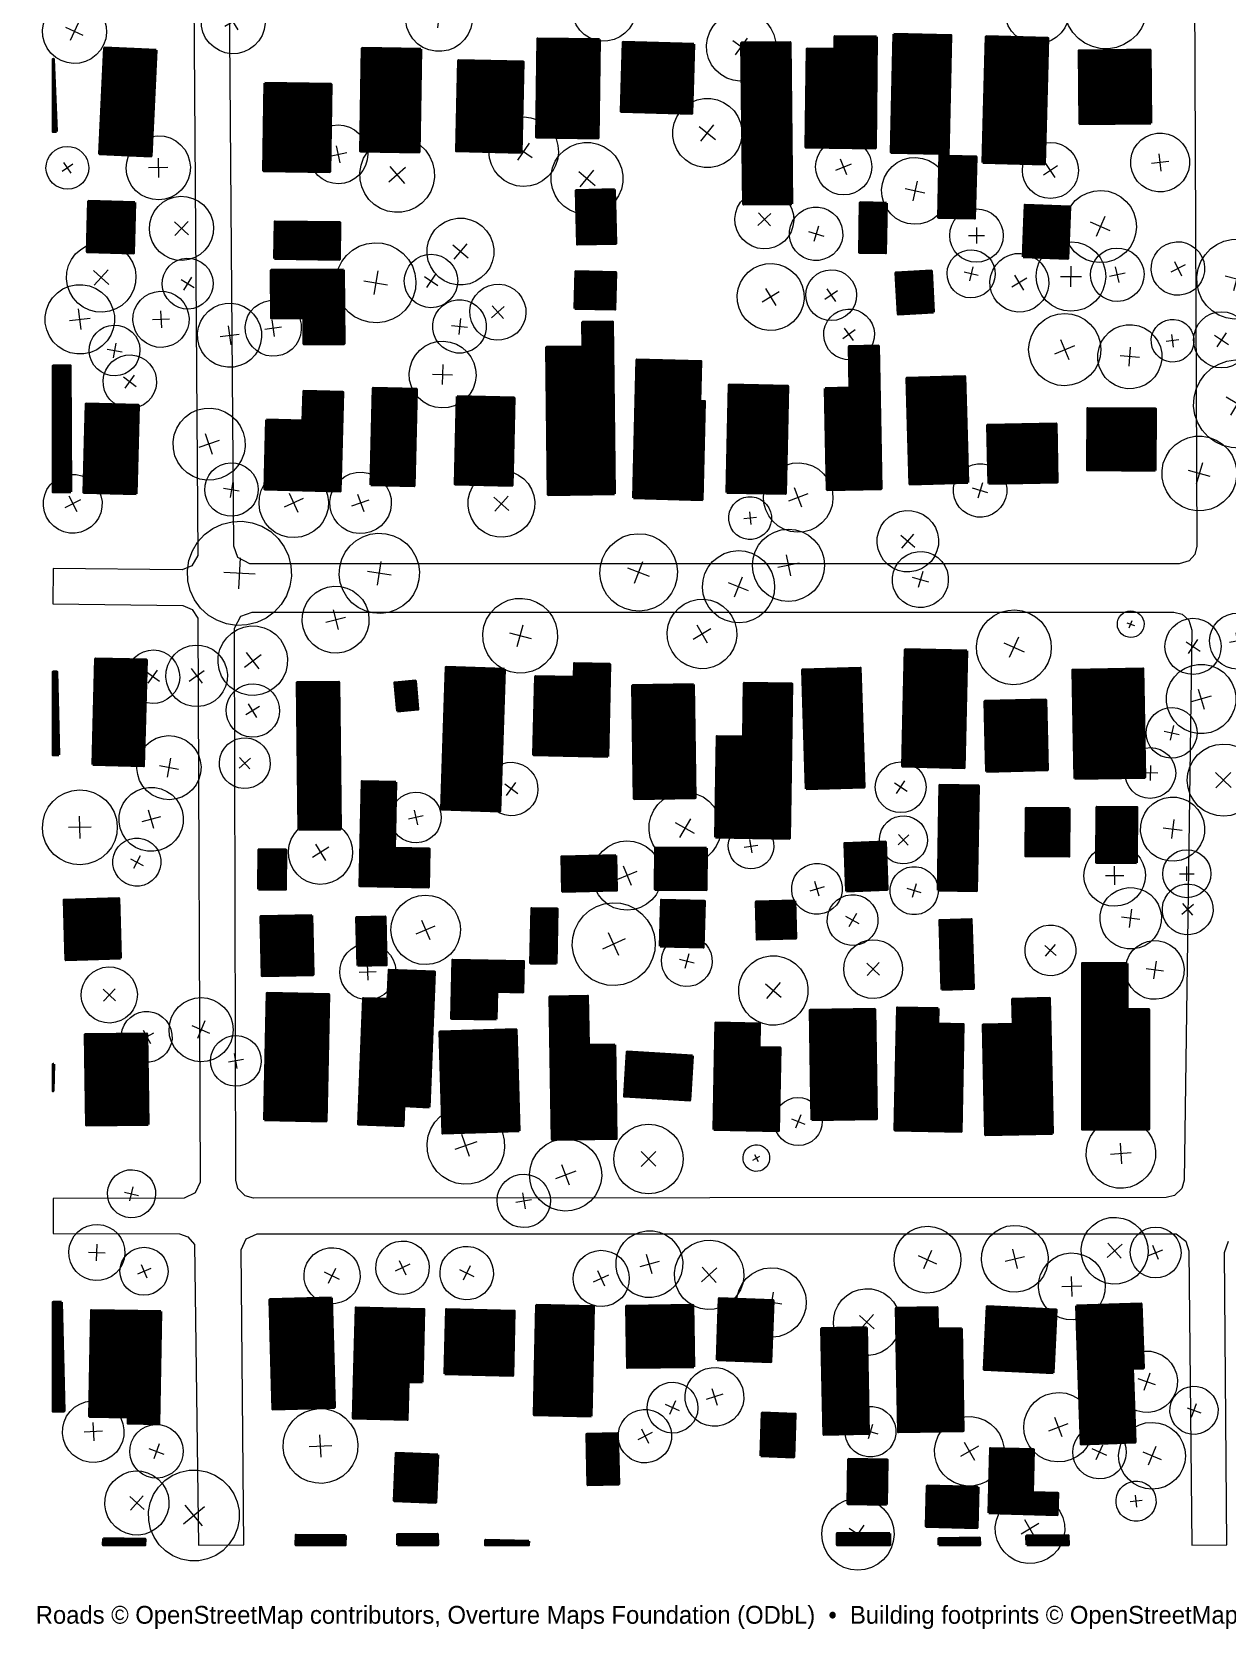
# Model space of a CAD drawing. Header units: metres. Extents: x -391 to 391, y -347 to 344.
# Drawn here: x -391.2 to -189.7, y -347.1 to -77.9 of the extents above; entities that cross this region are included whole.
import ezdxf
from ezdxf.enums import TextEntityAlignment as Align

# ---------------------------------------------------------------- set-up
doc = ezdxf.new("R2010")
doc.units = ezdxf.units.M
for name, color, linetype, lineweight, true_color in [('NOTES', 251, 'Continuous', 5, 0x999999), ('ROADS', 251, 'Continuous', 18, 0x333333), ('ROOFS', 251, 'Continuous', 40, 0x000000), ('ROOFS_FILL', 255, 'Continuous', 0, 0xffffff), ('TREES', 251, 'Continuous', 9, 0x555555)]:
    doc.layers.add(name, color=color, linetype=linetype, lineweight=lineweight, true_color=true_color)

# ---------------------------------------------------------------- blocks, each defined once
blk = doc.blocks.new('TREE_0_52BACD')
at = {"layer": 'TREES'}
for points in [[(6.01, 0), (5.89, -1.17), (5.55, -2.3), (5, -3.34), (4.25, -4.25), (3.34, -5), (2.3, -5.55), (1.17, -5.89), (0, -6.01), (-1.17, -5.89), (-2.3, -5.55), (-3.34, -5), (-4.25, -4.25), (-5, -3.34), (-5.55, -2.3), (-5.89, -1.17), (-6.01, 0), (-5.89, 1.17), (-5.55, 2.3), (-5, 3.34), (-4.25, 4.25), (-3.34, 5), (-2.3, 5.55), (-1.17, 5.89), (0, 6.01), (1.17, 5.89), (2.3, 5.55), (3.34, 5), (4.25, 4.25), (5, 3.34), (5.55, 2.3), (5.89, 1.17), (6.01, 0)], [(-1.8, 0), (1.8, 0)], [(0, 1.8), (0, -1.8)]]:
    blk.add_lwpolyline(points, dxfattribs=at)

msp = doc.modelspace()

# ---------------------------------------------------------------- hatches: boundary and pattern name
at = {"layer": 'ROOFS_FILL'}
h = msp.add_hatch(dxfattribs=at)
h.set_pattern_fill('SOLID')
h.paths.add_polyline_path([(-370.3, -81.01), (-378.97, -80.61), (-379.8, -98.45), (-371.12, -98.85), (-370.3, -81.01)])
h = msp.add_hatch(dxfattribs=at)
h.set_pattern_fill('SOLID')
h.paths.add_polyline_path([(-325.65, -80.83), (-335.53, -80.66), (-335.84, -98.01), (-325.96, -98.17), (-325.65, -80.83)])
h = msp.add_hatch(dxfattribs=at)
h.set_pattern_fill('SOLID')
h.paths.add_polyline_path([(-295.54, -79.22), (-305.94, -79.07), (-306.18, -95.64), (-295.78, -95.8), (-295.54, -79.22)])
h = msp.add_hatch(dxfattribs=at)
h.set_pattern_fill('SOLID')
h.paths.add_polyline_path([(-279.62, -80.01), (-291.57, -79.66), (-291.91, -91.31), (-279.96, -91.66), (-279.62, -80.01)])
h = msp.add_hatch(dxfattribs=at)
h.set_pattern_fill('SOLID')
h.paths.add_polyline_path([(-263.09, -106.87), (-263.42, -79.68), (-271.6, -79.78), (-271.26, -106.97), (-263.09, -106.87)])
h = msp.add_hatch(dxfattribs=at)
h.set_pattern_fill('SOLID')
h.paths.add_polyline_path([(-248.82, -78.76), (-255.84, -78.67), (-255.86, -80.84), (-260.54, -80.79), (-260.73, -97.36), (-249.03, -97.5), (-248.82, -78.76)])
h = msp.add_hatch(dxfattribs=at)
h.set_pattern_fill('SOLID')
h.paths.add_polyline_path([(-245.9, -78.3), (-246.35, -98.24), (-238.18, -98.42), (-238.42, -109.2), (-232.31, -109.33), (-232.07, -98.97), (-236.74, -98.87), (-236.29, -78.51), (-245.9, -78.3)])
h = msp.add_hatch(dxfattribs=at)
h.set_pattern_fill('SOLID')
h.paths.add_polyline_path([(-230.92, -99.92), (-220.53, -100.21), (-219.95, -78.99), (-230.34, -78.7), (-230.92, -99.92)])
h = msp.add_hatch(dxfattribs=at)
h.set_pattern_fill('SOLID')
h.paths.add_polyline_path([(-387.07, -94.69), (-387.56, -82.53), (-387.64, -82.53), (-387.64, -94.71), (-387.07, -94.69)])
h = msp.add_hatch(dxfattribs=at)
h.set_pattern_fill('SOLID')
h.paths.add_polyline_path([(-308.74, -98.24), (-308.38, -82.97), (-319.29, -82.71), (-319.65, -97.98), (-308.74, -98.24)])
h = msp.add_hatch(dxfattribs=at)
h.set_pattern_fill('SOLID')
h.paths.add_polyline_path([(-202.6, -93.29), (-202.73, -80.96), (-214.68, -81.08), (-214.55, -93.41), (-202.6, -93.29)])
h = msp.add_hatch(dxfattribs=at)
h.set_pattern_fill('SOLID')
h.paths.add_polyline_path([(-351.96, -86.57), (-352.18, -101.33), (-341, -101.49), (-340.79, -86.73), (-351.96, -86.57)])
h = msp.add_hatch(dxfattribs=at)
h.set_pattern_fill('SOLID')
h.paths.add_polyline_path([(-292.99, -104.5), (-299.48, -104.65), (-299.27, -113.71), (-292.78, -113.56), (-292.99, -104.5)])
h = msp.add_hatch(dxfattribs=at)
h.set_pattern_fill('SOLID')
h.paths.add_polyline_path([(-373.88, -106.65), (-381.68, -106.47), (-381.89, -115.01), (-374.09, -115.19), (-373.88, -106.65)])
h = msp.add_hatch(dxfattribs=at)
h.set_pattern_fill('SOLID')
h.paths.add_polyline_path([(-247.16, -106.77), (-251.58, -106.7), (-251.72, -115.08), (-247.3, -115.16), (-247.16, -106.77)])
h = msp.add_hatch(dxfattribs=at)
h.set_pattern_fill('SOLID')
h.paths.add_polyline_path([(-224.11, -115.82), (-216.58, -116.09), (-216.28, -107.38), (-223.8, -107.12), (-224.11, -115.82)])
h = msp.add_hatch(dxfattribs=at)
h.set_pattern_fill('SOLID')
h.paths.add_polyline_path([(-350.31, -116.12), (-339.39, -116.28), (-339.31, -110.06), (-350.22, -109.91), (-350.31, -116.12)])
h = msp.add_hatch(dxfattribs=at)
h.set_pattern_fill('SOLID')
h.paths.add_polyline_path([(-338.67, -118.04), (-350.88, -118.1), (-350.85, -126.13), (-345.38, -126.09), (-345.36, -130.5), (-338.61, -130.47), (-338.67, -118.04)])
h = msp.add_hatch(dxfattribs=at)
h.set_pattern_fill('SOLID')
h.paths.add_polyline_path([(-299.69, -124.52), (-292.93, -124.67), (-292.79, -118.46), (-299.54, -118.31), (-299.69, -124.52)])
h = msp.add_hatch(dxfattribs=at)
h.set_pattern_fill('SOLID')
h.paths.add_polyline_path([(-239.23, -125.17), (-239.6, -118.2), (-245.56, -118.52), (-245.19, -125.5), (-239.23, -125.17)])
h = msp.add_hatch(dxfattribs=at)
h.set_pattern_fill('SOLID')
h.paths.add_polyline_path([(-292.99, -155.8), (-293.34, -126.79), (-298.4, -126.86), (-298.35, -131), (-304.47, -131.08), (-304.17, -155.94), (-292.99, -155.8)])
h = msp.add_hatch(dxfattribs=at)
h.set_pattern_fill('SOLID')
h.paths.add_polyline_path([(-257.47, -138.01), (-257.16, -155.09), (-248.06, -154.93), (-248.51, -130.84), (-253.44, -130.94), (-253.32, -137.93), (-257.47, -138.01)])
h = msp.add_hatch(dxfattribs=at)
h.set_pattern_fill('SOLID')
h.paths.add_polyline_path([(-384.65, -155.45), (-384.76, -134.2), (-387.64, -134.22), (-387.64, -155.46), (-384.65, -155.45)])
h = msp.add_hatch(dxfattribs=at)
h.set_pattern_fill('SOLID')
h.paths.add_polyline_path([(-289.82, -156.48), (-278.25, -156.78), (-277.83, -140.21), (-278.61, -140.18), (-278.44, -133.46), (-289.22, -133.18), (-289.82, -156.48)])
h = msp.add_hatch(dxfattribs=at)
h.set_pattern_fill('SOLID')
h.paths.add_polyline_path([(-233.47, -153.85), (-233.98, -136), (-243.71, -136.28), (-243.2, -154.13), (-233.47, -153.85)])
h = msp.add_hatch(dxfattribs=at)
h.set_pattern_fill('SOLID')
h.paths.add_polyline_path([(-351.65, -143.33), (-351.97, -154.98), (-339.25, -155.33), (-338.79, -138.66), (-345.4, -138.49), (-345.54, -143.5), (-351.65, -143.33)])
h = msp.add_hatch(dxfattribs=at)
h.set_pattern_fill('SOLID')
h.paths.add_polyline_path([(-334.09, -154.26), (-326.81, -154.44), (-326.4, -138.13), (-333.68, -137.95), (-334.09, -154.26)])
h = msp.add_hatch(dxfattribs=at)
h.set_pattern_fill('SOLID')
h.paths.add_polyline_path([(-319.56, -139.38), (-319.89, -154.15), (-310.28, -154.36), (-309.95, -139.6), (-319.56, -139.38)])
h = msp.add_hatch(dxfattribs=at)
h.set_pattern_fill('SOLID')
h.paths.add_polyline_path([(-274.08, -155.53), (-264.21, -155.74), (-263.81, -137.62), (-273.69, -137.41), (-274.08, -155.53)])
h = msp.add_hatch(dxfattribs=at)
h.set_pattern_fill('SOLID')
h.paths.add_polyline_path([(-373.66, -155.78), (-373.26, -140.86), (-382.09, -140.63), (-382.49, -155.55), (-373.66, -155.78)])
h = msp.add_hatch(dxfattribs=at)
h.set_pattern_fill('SOLID')
h.paths.add_polyline_path([(-201.87, -151.82), (-201.81, -141.46), (-213.24, -141.39), (-213.3, -151.75), (-201.87, -151.82)])
h = msp.add_hatch(dxfattribs=at)
h.set_pattern_fill('SOLID')
h.paths.add_polyline_path([(-229.93, -154.04), (-218.37, -153.81), (-218.57, -143.98), (-230.13, -144.2), (-229.93, -154.04)])
h = msp.add_hatch(dxfattribs=at)
h.set_pattern_fill('SOLID')
h.paths.add_polyline_path([(-233.6, -182.27), (-243.99, -182.04), (-244.45, -201.71), (-234.06, -201.95), (-233.6, -182.27)])
h = msp.add_hatch(dxfattribs=at)
h.set_pattern_fill('SOLID')
h.paths.add_polyline_path([(-380.97, -201.43), (-372.4, -201.65), (-371.93, -183.79), (-380.49, -183.57), (-380.97, -201.43)])
h = msp.add_hatch(dxfattribs=at)
h.set_pattern_fill('SOLID')
h.paths.add_polyline_path([(-311.54, -185.36), (-321.41, -185.02), (-322.2, -208.93), (-312.34, -209.25), (-311.54, -185.36)])
h = msp.add_hatch(dxfattribs=at)
h.set_pattern_fill('SOLID')
h.paths.add_polyline_path([(-294.16, -200.05), (-293.8, -184.52), (-299.77, -184.38), (-299.82, -186.71), (-306.32, -186.56), (-306.64, -199.77), (-294.16, -200.05)])
h = msp.add_hatch(dxfattribs=at)
h.set_pattern_fill('SOLID')
h.paths.add_polyline_path([(-260.69, -205.53), (-250.95, -205.24), (-251.57, -185.14), (-261.3, -185.44), (-260.69, -205.53)])
h = msp.add_hatch(dxfattribs=at)
h.set_pattern_fill('SOLID')
h.paths.add_polyline_path([(-215.42, -203.78), (-203.61, -203.57), (-203.94, -185.28), (-215.75, -185.49), (-215.42, -203.78)])
h = msp.add_hatch(dxfattribs=at)
h.set_pattern_fill('SOLID')
h.paths.add_polyline_path([(-386.67, -199.77), (-387.01, -185.79), (-387.64, -185.8), (-387.64, -199.79), (-386.67, -199.77)])
h = msp.add_hatch(dxfattribs=at)
h.set_pattern_fill('SOLID')
h.paths.add_polyline_path([(-346.23, -212.36), (-339.21, -212.28), (-339.49, -187.52), (-346.51, -187.6), (-346.23, -212.36)])
h = msp.add_hatch(dxfattribs=at)
h.set_pattern_fill('SOLID')
h.paths.add_polyline_path([(-329.61, -192.41), (-326.14, -192.1), (-326.57, -187.32), (-330.05, -187.63), (-329.61, -192.41)])
h = msp.add_hatch(dxfattribs=at)
h.set_pattern_fill('SOLID')
h.paths.add_polyline_path([(-279.68, -187.94), (-289.95, -188.1), (-289.67, -207.17), (-279.4, -207.01), (-279.68, -187.94)])
h = msp.add_hatch(dxfattribs=at)
h.set_pattern_fill('SOLID')
h.paths.add_polyline_path([(-275.99, -213.67), (-263.52, -213.87), (-263.09, -187.81), (-271.15, -187.67), (-271.29, -196.74), (-275.71, -196.67), (-275.99, -213.67)])
h = msp.add_hatch(dxfattribs=at)
h.set_pattern_fill('SOLID')
h.paths.add_polyline_path([(-230.3, -202.56), (-220.03, -202.33), (-220.3, -190.51), (-230.57, -190.75), (-230.3, -202.56)])
h = msp.add_hatch(dxfattribs=at)
h.set_pattern_fill('SOLID')
h.paths.add_polyline_path([(-329.85, -204.37), (-335.56, -204.25), (-335.95, -221.85), (-324.39, -222.11), (-324.25, -215.63), (-330.09, -215.51), (-329.85, -204.37)])
h = msp.add_hatch(dxfattribs=at)
h.set_pattern_fill('SOLID')
h.paths.add_polyline_path([(-238.45, -222.6), (-231.96, -222.7), (-231.67, -205), (-238.17, -204.89), (-238.45, -222.6)])
h = msp.add_hatch(dxfattribs=at)
h.set_pattern_fill('SOLID')
h.paths.add_polyline_path([(-216.35, -208.84), (-223.63, -208.78), (-223.69, -216.82), (-216.41, -216.86), (-216.35, -208.84)])
h = msp.add_hatch(dxfattribs=at)
h.set_pattern_fill('SOLID')
h.paths.add_polyline_path([(-205.02, -217.97), (-204.94, -208.65), (-211.69, -208.59), (-211.78, -217.91), (-205.02, -217.97)])
h = msp.add_hatch(dxfattribs=at)
h.set_pattern_fill('SOLID')
h.paths.add_polyline_path([(-253.92, -222.73), (-247.04, -222.47), (-247.33, -214.45), (-254.21, -214.71), (-253.92, -222.73)])
h = msp.add_hatch(dxfattribs=at)
h.set_pattern_fill('SOLID')
h.paths.add_polyline_path([(-353.02, -222.4), (-348.46, -222.44), (-348.39, -215.81), (-352.94, -215.76), (-353.02, -222.4)])
h = msp.add_hatch(dxfattribs=at)
h.set_pattern_fill('SOLID')
h.paths.add_polyline_path([(-292.8, -216.73), (-301.9, -216.95), (-301.75, -222.81), (-292.66, -222.59), (-292.8, -216.73)])
h = msp.add_hatch(dxfattribs=at)
h.set_pattern_fill('SOLID')
h.paths.add_polyline_path([(-277.51, -215.53), (-286.09, -215.47), (-286.13, -222.47), (-277.55, -222.53), (-277.51, -215.53)])
h = msp.add_hatch(dxfattribs=at)
h.set_pattern_fill('SOLID')
h.paths.add_polyline_path([(-376.28, -234.07), (-376.59, -223.97), (-385.8, -224.26), (-385.49, -234.36), (-376.28, -234.07)])
h = msp.add_hatch(dxfattribs=at)
h.set_pattern_fill('SOLID')
h.paths.add_polyline_path([(-302.86, -234.97), (-302.66, -225.75), (-306.96, -225.66), (-307.15, -234.88), (-302.86, -234.97)])
h = msp.add_hatch(dxfattribs=at)
h.set_pattern_fill('SOLID')
h.paths.add_polyline_path([(-285.31, -232.01), (-278.04, -232.21), (-277.82, -224.45), (-285.09, -224.25), (-285.31, -232.01)])
h = msp.add_hatch(dxfattribs=at)
h.set_pattern_fill('SOLID')
h.paths.add_polyline_path([(-262.63, -224.39), (-269.12, -224.55), (-268.97, -230.86), (-262.47, -230.69), (-262.63, -224.39)])
h = msp.add_hatch(dxfattribs=at)
h.set_pattern_fill('SOLID')
h.paths.add_polyline_path([(-344.04, -226.85), (-352.62, -227.02), (-352.41, -237.02), (-343.83, -236.84), (-344.04, -226.85)])
h = msp.add_hatch(dxfattribs=at)
h.set_pattern_fill('SOLID')
h.paths.add_polyline_path([(-336.3, -235.31), (-331.49, -235.19), (-331.69, -227.07), (-336.5, -227.18), (-336.3, -235.31)])
h = msp.add_hatch(dxfattribs=at)
h.set_pattern_fill('SOLID')
h.paths.add_polyline_path([(-237.82, -239.34), (-232.5, -239.17), (-232.86, -227.53), (-238.19, -227.69), (-237.82, -239.34)])
h = msp.add_hatch(dxfattribs=at)
h.set_pattern_fill('SOLID')
h.paths.add_polyline_path([(-324.25, -259.14), (-323.35, -236.37), (-331.01, -236.07), (-331.2, -240.99), (-335.35, -240.83), (-336.19, -262.03), (-328.66, -262.33), (-328.53, -258.97), (-324.25, -259.14)])
h = msp.add_hatch(dxfattribs=at)
h.set_pattern_fill('SOLID')
h.paths.add_polyline_path([(-312.96, -244.35), (-312.86, -239.69), (-308.44, -239.78), (-308.34, -234.6), (-320.29, -234.37), (-320.49, -244.21), (-312.96, -244.35)])
h = msp.add_hatch(dxfattribs=at)
h.set_pattern_fill('SOLID')
h.paths.add_polyline_path([(-206.6, -234.93), (-214.13, -234.93), (-214.13, -262.9), (-202.95, -262.9), (-202.95, -242.7), (-206.6, -242.7), (-206.6, -234.93)])
h = msp.add_hatch(dxfattribs=at)
h.set_pattern_fill('SOLID')
h.paths.add_polyline_path([(-352.02, -261.29), (-341.62, -261.5), (-341.19, -240.17), (-351.57, -239.96), (-352.02, -261.29)])
h = msp.add_hatch(dxfattribs=at)
h.set_pattern_fill('SOLID')
h.paths.add_polyline_path([(-292.98, -248.65), (-297.4, -248.73), (-297.55, -240.45), (-303.91, -240.56), (-303.5, -264.63), (-292.71, -264.45), (-292.98, -248.65)])
h = msp.add_hatch(dxfattribs=at)
h.set_pattern_fill('SOLID')
h.paths.add_polyline_path([(-219.16, -263.6), (-219.68, -240.81), (-225.91, -240.96), (-225.81, -245.19), (-230.88, -245.3), (-230.45, -263.85), (-219.16, -263.6)])
h = msp.add_hatch(dxfattribs=at)
h.set_pattern_fill('SOLID')
h.paths.add_polyline_path([(-276.27, -262.95), (-265.36, -263.14), (-265.11, -249.15), (-268.62, -249.1), (-268.55, -245.12), (-275.95, -244.98), (-276.27, -262.95)])
h = msp.add_hatch(dxfattribs=at)
h.set_pattern_fill('SOLID')
h.paths.add_polyline_path([(-259.75, -261.3), (-248.84, -261.13), (-249.13, -242.65), (-260.04, -242.82), (-259.75, -261.3)])
h = msp.add_hatch(dxfattribs=at)
h.set_pattern_fill('SOLID')
h.paths.add_polyline_path([(-238.45, -242.54), (-245.33, -242.41), (-245.74, -263.03), (-234.56, -263.25), (-234.21, -245.22), (-238.5, -245.14), (-238.45, -242.54)])
h = msp.add_hatch(dxfattribs=at)
h.set_pattern_fill('SOLID')
h.paths.add_polyline_path([(-371.64, -262.07), (-371.85, -246.79), (-382.25, -246.92), (-382.04, -262.2), (-371.64, -262.07)])
h = msp.add_hatch(dxfattribs=at)
h.set_pattern_fill('SOLID')
h.paths.add_polyline_path([(-309.09, -263.18), (-309.6, -246.09), (-322.45, -246.48), (-321.95, -263.56), (-309.09, -263.18)])
h = msp.add_hatch(dxfattribs=at)
h.set_pattern_fill('SOLID')
h.paths.add_polyline_path([(-279.87, -250.52), (-290.88, -249.85), (-291.33, -257.34), (-280.33, -258), (-279.87, -250.52)])
h = msp.add_hatch(dxfattribs=at)
h.set_pattern_fill('SOLID')
h.paths.add_polyline_path([(-387.54, -251.94), (-387.64, -251.94), (-387.64, -256.43), (-387.54, -251.94)])
h = msp.add_hatch(dxfattribs=at)
h.set_pattern_fill('SOLID')
h.paths.add_polyline_path([(-386.25, -292.02), (-387.64, -292.05), (-387.64, -310.44), (-385.8, -310.4), (-386.25, -292.02)])
h = msp.add_hatch(dxfattribs=at)
h.set_pattern_fill('SOLID')
h.paths.add_polyline_path([(-369.48, -293.63), (-381.18, -293.42), (-381.49, -311.29), (-375, -311.4), (-375.02, -312.44), (-369.82, -312.53), (-369.48, -293.63)])
h = msp.add_hatch(dxfattribs=at)
h.set_pattern_fill('SOLID')
h.paths.add_polyline_path([(-340.72, -291.32), (-351.11, -291.59), (-350.62, -310.07), (-340.24, -309.79), (-340.72, -291.32)])
h = msp.add_hatch(dxfattribs=at)
h.set_pattern_fill('SOLID')
h.paths.add_polyline_path([(-325.46, -305.52), (-325.15, -293.26), (-336.57, -292.97), (-337.05, -311.61), (-327.95, -311.83), (-327.79, -305.46), (-325.46, -305.52)])
h = msp.add_hatch(dxfattribs=at)
h.set_pattern_fill('SOLID')
h.paths.add_polyline_path([(-321.6, -304.14), (-310.17, -304.42), (-309.91, -293.55), (-321.34, -293.27), (-321.6, -304.14)])
h = msp.add_hatch(dxfattribs=at)
h.set_pattern_fill('SOLID')
h.paths.add_polyline_path([(-296.93, -311.24), (-296.53, -292.76), (-306.14, -292.56), (-306.53, -311.04), (-296.93, -311.24)])
h = msp.add_hatch(dxfattribs=at)
h.set_pattern_fill('SOLID')
h.paths.add_polyline_path([(-279.66, -302.92), (-279.78, -292.57), (-290.96, -292.71), (-290.83, -303.06), (-279.66, -302.92)])
h = msp.add_hatch(dxfattribs=at)
h.set_pattern_fill('SOLID')
h.paths.add_polyline_path([(-275.73, -301.77), (-266.65, -302.09), (-266.28, -291.74), (-275.36, -291.42), (-275.73, -301.77)])
h = msp.add_hatch(dxfattribs=at)
h.set_pattern_fill('SOLID')
h.paths.add_polyline_path([(-234.54, -296.46), (-238.57, -296.53), (-238.63, -292.91), (-245.52, -293.03), (-245.14, -313.91), (-234.22, -313.71), (-234.54, -296.46)])
h = msp.add_hatch(dxfattribs=at)
h.set_pattern_fill('SOLID')
h.paths.add_polyline_path([(-219.05, -303.93), (-218.53, -293.34), (-230.2, -292.77), (-230.72, -303.37), (-219.05, -303.93)])
h = msp.add_hatch(dxfattribs=at)
h.set_pattern_fill('SOLID')
h.paths.add_polyline_path([(-215.14, -292.66), (-214.35, -315.95), (-205.26, -315.64), (-205.68, -303.22), (-203.86, -303.16), (-204.24, -292.3), (-215.14, -292.66)])
h = msp.add_hatch(dxfattribs=at)
h.set_pattern_fill('SOLID')
h.paths.add_polyline_path([(-250.55, -296.33), (-258.09, -296.49), (-257.72, -314.36), (-250.18, -314.19), (-250.55, -296.33)])
h = msp.add_hatch(dxfattribs=at)
h.set_pattern_fill('SOLID')
h.paths.add_polyline_path([(-268.37, -317.96), (-262.78, -318.14), (-262.53, -310.9), (-268.1, -310.71), (-268.37, -317.96)])
h = msp.add_hatch(dxfattribs=at)
h.set_pattern_fill('SOLID')
h.paths.add_polyline_path([(-292.51, -314.17), (-297.7, -314.29), (-297.49, -322.85), (-292.29, -322.71), (-292.51, -314.17)])
h = msp.add_hatch(dxfattribs=at)
h.set_pattern_fill('SOLID')
h.paths.add_polyline_path([(-322.81, -317.78), (-329.82, -317.5), (-330.14, -325.52), (-323.13, -325.8), (-322.81, -317.78)])
h = msp.add_hatch(dxfattribs=at)
h.set_pattern_fill('SOLID')
h.paths.add_polyline_path([(-229.91, -327.57), (-218.36, -327.87), (-218.26, -324.26), (-222.55, -324.15), (-222.35, -316.89), (-229.63, -316.7), (-229.91, -327.57)])
h = msp.add_hatch(dxfattribs=at)
h.set_pattern_fill('SOLID')
h.paths.add_polyline_path([(-247.18, -326.14), (-247.04, -318.63), (-253.54, -318.51), (-253.67, -326.02), (-247.18, -326.14)])
h = msp.add_hatch(dxfattribs=at)
h.set_pattern_fill('SOLID')
h.paths.add_polyline_path([(-231.71, -323.23), (-240.29, -323.01), (-240.46, -329.84), (-231.88, -330.05), (-231.71, -323.23)])
h = msp.add_hatch(dxfattribs=at)
h.set_pattern_fill('SOLID')
h.paths.add_polyline_path([(-329.59, -332.95), (-322.82, -332.95), (-322.85, -331.12), (-329.61, -331.22), (-329.59, -332.95)])
h = msp.add_hatch(dxfattribs=at)
h.set_pattern_fill('SOLID')
h.paths.add_polyline_path([(-246.62, -331.02), (-255.46, -331.02), (-255.46, -332.95), (-246.62, -332.95), (-246.62, -331.02)])
h = msp.add_hatch(dxfattribs=at)
h.set_pattern_fill('SOLID')
h.paths.add_polyline_path([(-379.17, -331.86), (-379.19, -332.95), (-372.17, -332.95), (-372.15, -331.98), (-379.17, -331.86)])
h = msp.add_hatch(dxfattribs=at)
h.set_pattern_fill('SOLID')
h.paths.add_polyline_path([(-338.38, -331.37), (-346.7, -331.31), (-346.71, -332.95), (-338.39, -332.95), (-338.38, -331.37)])
h = msp.add_hatch(dxfattribs=at)
h.set_pattern_fill('SOLID')
h.paths.add_polyline_path([(-307.48, -332.3), (-314.75, -332.13), (-314.77, -332.95), (-307.49, -332.95), (-307.48, -332.3)])
h = msp.add_hatch(dxfattribs=at)
h.set_pattern_fill('SOLID')
h.paths.add_polyline_path([(-238.34, -332.95), (-231.45, -332.95), (-231.46, -331.79), (-238.35, -331.89), (-238.34, -332.95)])
h = msp.add_hatch(dxfattribs=at)
h.set_pattern_fill('SOLID')
h.paths.add_polyline_path([(-223.52, -332.95), (-216.5, -332.95), (-216.52, -331.39), (-223.54, -331.45), (-223.52, -332.95)])

# ---------------------------------------------------------------- linework, layer by layer
at = {"layer": 'ROADS'}
for points in [[(-354.47, -167.59), (-356.49, -166.51), (-357.18, -164.63), (-357.94, -71.42), (-357.59, -70), (-356.62, -68.91), (-354.94, -68.39), (-198.25, -68.19), (-196.83, -68.54), (-195.75, -69.51), (-195.24, -71.18), (-194.82, -164.59), (-195.17, -166.01), (-196.15, -167.09), (-197.82, -167.6), (-354.47, -167.59)], [(-357.09, -178.42), (-356.01, -176.39), (-354.1, -175.71), (-198.71, -175.71), (-197.29, -176.07), (-196.21, -177.06), (-195.71, -178.75), (-197, -271.45), (-197.36, -272.85), (-198.59, -274.06), (-200, -274.41), (-353.85, -274.48), (-355.26, -274.13), (-356.49, -272.9), (-356.85, -271.49), (-357.09, -178.42)]]:
    msp.add_lwpolyline(points, close=True, dxfattribs=at)
msp.add_lwpolyline([(-363.95, -72.54), (-363.23, -166.16), (-364.27, -167.92), (-365.91, -168.58), (-387.61, -168.37), (-387.68, -174.3), (-365.78, -174.61), (-364.19, -175.28), (-363.24, -176.72), (-362.86, -271.79), (-363.72, -273.62), (-365.55, -274.49), (-387.65, -274.56), (-387.64, -280.49), (-366.32, -280.52), (-364.95, -281), (-363.84, -282.34), (-363.16, -332.98), (-355.51, -332.92), (-355.94, -283.21), (-355.08, -281.37), (-353.25, -280.5), (-198.33, -280.54), (-196.71, -281.73), (-196.2, -283.39), (-195.68, -332.98), (-189.76, -332.92), (-190.19, -283.65), (-189.53, -281.73)], dxfattribs=at)
at = {"layer": 'ROOFS'}
for points in [[(-370.3, -81.01), (-378.97, -80.61), (-379.8, -98.45), (-371.12, -98.85), (-370.3, -81.01)], [(-325.65, -80.83), (-335.53, -80.66), (-335.84, -98.01), (-325.96, -98.17), (-325.65, -80.83)], [(-295.54, -79.22), (-305.94, -79.07), (-306.18, -95.64), (-295.78, -95.8), (-295.54, -79.22)], [(-279.62, -80.01), (-291.57, -79.66), (-291.91, -91.31), (-279.96, -91.66), (-279.62, -80.01)], [(-263.09, -106.87), (-263.42, -79.68), (-271.6, -79.78), (-271.26, -106.97), (-263.09, -106.87)], [(-248.82, -78.76), (-255.84, -78.67), (-255.86, -80.84), (-260.54, -80.79), (-260.73, -97.36), (-249.03, -97.5), (-248.82, -78.76)], [(-245.9, -78.3), (-246.35, -98.24), (-238.18, -98.42), (-238.42, -109.2), (-232.31, -109.33), (-232.07, -98.97), (-236.74, -98.87), (-236.29, -78.51), (-245.9, -78.3)], [(-230.92, -99.92), (-220.53, -100.21), (-219.95, -78.99), (-230.34, -78.7), (-230.92, -99.92)], [(-387.07, -94.69), (-387.56, -82.53), (-387.64, -82.53), (-387.64, -94.71), (-387.07, -94.69)], [(-308.74, -98.24), (-308.38, -82.97), (-319.29, -82.71), (-319.65, -97.98), (-308.74, -98.24)], [(-202.6, -93.29), (-202.73, -80.96), (-214.68, -81.08), (-214.55, -93.41), (-202.6, -93.29)], [(-351.96, -86.57), (-352.18, -101.33), (-341, -101.49), (-340.79, -86.73), (-351.96, -86.57)], [(-292.99, -104.5), (-299.48, -104.65), (-299.27, -113.71), (-292.78, -113.56), (-292.99, -104.5)], [(-373.88, -106.65), (-381.68, -106.47), (-381.89, -115.01), (-374.09, -115.19), (-373.88, -106.65)], [(-247.16, -106.77), (-251.58, -106.7), (-251.72, -115.08), (-247.3, -115.16), (-247.16, -106.77)], [(-224.11, -115.82), (-216.58, -116.09), (-216.28, -107.38), (-223.8, -107.12), (-224.11, -115.82)], [(-350.31, -116.12), (-339.39, -116.28), (-339.31, -110.06), (-350.22, -109.91), (-350.31, -116.12)], [(-338.67, -118.04), (-350.88, -118.1), (-350.85, -126.13), (-345.38, -126.09), (-345.36, -130.5), (-338.61, -130.47), (-338.67, -118.04)], [(-299.69, -124.52), (-292.93, -124.67), (-292.79, -118.46), (-299.54, -118.31), (-299.69, -124.52)], [(-239.23, -125.17), (-239.6, -118.2), (-245.56, -118.52), (-245.19, -125.5), (-239.23, -125.17)], [(-292.99, -155.8), (-293.34, -126.79), (-298.4, -126.86), (-298.35, -131), (-304.47, -131.08), (-304.17, -155.94), (-292.99, -155.8)], [(-257.47, -138.01), (-257.16, -155.09), (-248.06, -154.93), (-248.51, -130.84), (-253.44, -130.94), (-253.32, -137.93), (-257.47, -138.01)], [(-384.65, -155.45), (-384.76, -134.2), (-387.64, -134.22), (-387.64, -155.46), (-384.65, -155.45)], [(-289.82, -156.48), (-278.25, -156.78), (-277.83, -140.21), (-278.61, -140.18), (-278.44, -133.46), (-289.22, -133.18), (-289.82, -156.48)], [(-233.47, -153.85), (-233.98, -136), (-243.71, -136.28), (-243.2, -154.13), (-233.47, -153.85)], [(-351.65, -143.33), (-351.97, -154.98), (-339.25, -155.33), (-338.79, -138.66), (-345.4, -138.49), (-345.54, -143.5), (-351.65, -143.33)], [(-334.09, -154.26), (-326.81, -154.44), (-326.4, -138.13), (-333.68, -137.95), (-334.09, -154.26)], [(-319.56, -139.38), (-319.89, -154.15), (-310.28, -154.36), (-309.95, -139.6), (-319.56, -139.38)], [(-274.08, -155.53), (-264.21, -155.74), (-263.81, -137.62), (-273.69, -137.41), (-274.08, -155.53)], [(-373.66, -155.78), (-373.26, -140.86), (-382.09, -140.63), (-382.49, -155.55), (-373.66, -155.78)], [(-201.87, -151.82), (-201.81, -141.46), (-213.24, -141.39), (-213.3, -151.75), (-201.87, -151.82)], [(-229.93, -154.04), (-218.37, -153.81), (-218.57, -143.98), (-230.13, -144.2), (-229.93, -154.04)], [(-233.6, -182.27), (-243.99, -182.04), (-244.45, -201.71), (-234.06, -201.95), (-233.6, -182.27)], [(-380.97, -201.43), (-372.4, -201.65), (-371.93, -183.79), (-380.49, -183.57), (-380.97, -201.43)], [(-311.54, -185.36), (-321.41, -185.02), (-322.2, -208.93), (-312.34, -209.25), (-311.54, -185.36)], [(-294.16, -200.05), (-293.8, -184.52), (-299.77, -184.38), (-299.82, -186.71), (-306.32, -186.56), (-306.64, -199.77), (-294.16, -200.05)], [(-260.69, -205.53), (-250.95, -205.24), (-251.57, -185.14), (-261.3, -185.44), (-260.69, -205.53)], [(-215.42, -203.78), (-203.61, -203.57), (-203.94, -185.28), (-215.75, -185.49), (-215.42, -203.78)], [(-386.67, -199.77), (-387.01, -185.79), (-387.64, -185.8), (-387.64, -199.79), (-386.67, -199.77)], [(-346.23, -212.36), (-339.21, -212.28), (-339.49, -187.52), (-346.51, -187.6), (-346.23, -212.36)], [(-329.61, -192.41), (-326.14, -192.1), (-326.57, -187.32), (-330.05, -187.63), (-329.61, -192.41)], [(-279.68, -187.94), (-289.95, -188.1), (-289.67, -207.17), (-279.4, -207.01), (-279.68, -187.94)], [(-275.99, -213.67), (-263.52, -213.87), (-263.09, -187.81), (-271.15, -187.67), (-271.29, -196.74), (-275.71, -196.67), (-275.99, -213.67)], [(-230.3, -202.56), (-220.03, -202.33), (-220.3, -190.51), (-230.57, -190.75), (-230.3, -202.56)], [(-329.85, -204.37), (-335.56, -204.25), (-335.95, -221.85), (-324.39, -222.11), (-324.25, -215.63), (-330.09, -215.51), (-329.85, -204.37)], [(-238.45, -222.6), (-231.96, -222.7), (-231.67, -205), (-238.17, -204.89), (-238.45, -222.6)], [(-216.35, -208.84), (-223.63, -208.78), (-223.69, -216.82), (-216.41, -216.86), (-216.35, -208.84)], [(-205.02, -217.97), (-204.94, -208.65), (-211.69, -208.59), (-211.78, -217.91), (-205.02, -217.97)], [(-253.92, -222.73), (-247.04, -222.47), (-247.33, -214.45), (-254.21, -214.71), (-253.92, -222.73)], [(-353.02, -222.4), (-348.46, -222.44), (-348.39, -215.81), (-352.94, -215.76), (-353.02, -222.4)], [(-292.8, -216.73), (-301.9, -216.95), (-301.75, -222.81), (-292.66, -222.59), (-292.8, -216.73)], [(-277.51, -215.53), (-286.09, -215.47), (-286.13, -222.47), (-277.55, -222.53), (-277.51, -215.53)], [(-376.28, -234.07), (-376.59, -223.97), (-385.8, -224.26), (-385.49, -234.36), (-376.28, -234.07)], [(-302.86, -234.97), (-302.66, -225.75), (-306.96, -225.66), (-307.15, -234.88), (-302.86, -234.97)], [(-285.31, -232.01), (-278.04, -232.21), (-277.82, -224.45), (-285.09, -224.25), (-285.31, -232.01)], [(-262.63, -224.39), (-269.12, -224.55), (-268.97, -230.86), (-262.47, -230.69), (-262.63, -224.39)], [(-344.04, -226.85), (-352.62, -227.02), (-352.41, -237.02), (-343.83, -236.84), (-344.04, -226.85)], [(-336.3, -235.31), (-331.49, -235.19), (-331.69, -227.07), (-336.5, -227.18), (-336.3, -235.31)], [(-237.82, -239.34), (-232.5, -239.17), (-232.86, -227.53), (-238.19, -227.69), (-237.82, -239.34)], [(-324.25, -259.14), (-323.35, -236.37), (-331.01, -236.07), (-331.2, -240.99), (-335.35, -240.83), (-336.19, -262.03), (-328.66, -262.33), (-328.53, -258.97), (-324.25, -259.14)], [(-312.96, -244.35), (-312.86, -239.69), (-308.44, -239.78), (-308.34, -234.6), (-320.29, -234.37), (-320.49, -244.21), (-312.96, -244.35)], [(-206.6, -234.93), (-214.13, -234.93), (-214.13, -262.9), (-202.95, -262.9), (-202.95, -242.7), (-206.6, -242.7), (-206.6, -234.93)], [(-352.02, -261.29), (-341.62, -261.5), (-341.19, -240.17), (-351.57, -239.96), (-352.02, -261.29)], [(-292.98, -248.65), (-297.4, -248.73), (-297.55, -240.45), (-303.91, -240.56), (-303.5, -264.63), (-292.71, -264.45), (-292.98, -248.65)], [(-219.16, -263.6), (-219.68, -240.81), (-225.91, -240.96), (-225.81, -245.19), (-230.88, -245.3), (-230.45, -263.85), (-219.16, -263.6)], [(-276.27, -262.95), (-265.36, -263.14), (-265.11, -249.15), (-268.62, -249.1), (-268.55, -245.12), (-275.95, -244.98), (-276.27, -262.95)], [(-259.75, -261.3), (-248.84, -261.13), (-249.13, -242.65), (-260.04, -242.82), (-259.75, -261.3)], [(-238.45, -242.54), (-245.33, -242.41), (-245.74, -263.03), (-234.56, -263.25), (-234.21, -245.22), (-238.5, -245.14), (-238.45, -242.54)], [(-371.64, -262.07), (-371.85, -246.79), (-382.25, -246.92), (-382.04, -262.2), (-371.64, -262.07)], [(-309.09, -263.18), (-309.6, -246.09), (-322.45, -246.48), (-321.95, -263.56), (-309.09, -263.18)], [(-279.87, -250.52), (-290.88, -249.85), (-291.33, -257.34), (-280.33, -258), (-279.87, -250.52)], [(-387.54, -251.94), (-387.64, -251.94), (-387.64, -256.43), (-387.54, -251.94)], [(-386.25, -292.02), (-387.64, -292.05), (-387.64, -310.44), (-385.8, -310.4), (-386.25, -292.02)], [(-369.48, -293.63), (-381.18, -293.42), (-381.49, -311.29), (-375, -311.4), (-375.02, -312.44), (-369.82, -312.53), (-369.48, -293.63)], [(-340.72, -291.32), (-351.11, -291.59), (-350.62, -310.07), (-340.24, -309.79), (-340.72, -291.32)], [(-325.46, -305.52), (-325.15, -293.26), (-336.57, -292.97), (-337.05, -311.61), (-327.95, -311.83), (-327.79, -305.46), (-325.46, -305.52)], [(-321.6, -304.14), (-310.17, -304.42), (-309.91, -293.55), (-321.34, -293.27), (-321.6, -304.14)], [(-296.93, -311.24), (-296.53, -292.76), (-306.14, -292.56), (-306.53, -311.04), (-296.93, -311.24)], [(-279.66, -302.92), (-279.78, -292.57), (-290.96, -292.71), (-290.83, -303.06), (-279.66, -302.92)], [(-275.73, -301.77), (-266.65, -302.09), (-266.28, -291.74), (-275.36, -291.42), (-275.73, -301.77)], [(-234.54, -296.46), (-238.57, -296.53), (-238.63, -292.91), (-245.52, -293.03), (-245.14, -313.91), (-234.22, -313.71), (-234.54, -296.46)], [(-219.05, -303.93), (-218.53, -293.34), (-230.2, -292.77), (-230.72, -303.37), (-219.05, -303.93)], [(-215.14, -292.66), (-214.35, -315.95), (-205.26, -315.64), (-205.68, -303.22), (-203.86, -303.16), (-204.24, -292.3), (-215.14, -292.66)], [(-250.55, -296.33), (-258.09, -296.49), (-257.72, -314.36), (-250.18, -314.19), (-250.55, -296.33)], [(-268.37, -317.96), (-262.78, -318.14), (-262.53, -310.9), (-268.1, -310.71), (-268.37, -317.96)], [(-292.51, -314.17), (-297.7, -314.29), (-297.49, -322.85), (-292.29, -322.71), (-292.51, -314.17)], [(-322.81, -317.78), (-329.82, -317.5), (-330.14, -325.52), (-323.13, -325.8), (-322.81, -317.78)], [(-229.91, -327.57), (-218.36, -327.87), (-218.26, -324.26), (-222.55, -324.15), (-222.35, -316.89), (-229.63, -316.7), (-229.91, -327.57)], [(-247.18, -326.14), (-247.04, -318.63), (-253.54, -318.51), (-253.67, -326.02), (-247.18, -326.14)], [(-231.71, -323.23), (-240.29, -323.01), (-240.46, -329.84), (-231.88, -330.05), (-231.71, -323.23)], [(-329.59, -332.95), (-322.82, -332.95), (-322.85, -331.12), (-329.61, -331.22), (-329.59, -332.95)], [(-246.62, -331.02), (-255.46, -331.02), (-255.46, -332.95), (-246.62, -332.95), (-246.62, -331.02)], [(-379.17, -331.86), (-379.19, -332.95), (-372.17, -332.95), (-372.15, -331.98), (-379.17, -331.86)], [(-338.38, -331.37), (-346.7, -331.31), (-346.71, -332.95), (-338.39, -332.95), (-338.38, -331.37)], [(-307.48, -332.3), (-314.75, -332.13), (-314.77, -332.95), (-307.49, -332.95), (-307.48, -332.3)], [(-238.34, -332.95), (-231.45, -332.95), (-231.46, -331.79), (-238.35, -331.89), (-238.34, -332.95)], [(-223.52, -332.95), (-216.5, -332.95), (-216.52, -331.39), (-223.54, -331.45), (-223.52, -332.95)]]:
    msp.add_lwpolyline(points, close=True, dxfattribs=at)

# ---------------------------------------------------------------- block references
at = {"layer": 'TREES'}
for p, xscale, yscale, zscale, rotation in [((-210.2, -73.77), 1.1625, 1.1625, 1.1625, 228.6233255358378), ((-294.79, -74.07), 0.9, 0.9, 0.9, 29.654275750793065), ((-357.29, -76.18), 0.9, 0.9, 0.9, 210.77057424977576), ((-322.59, -75.58), 0.9375, 0.9375, 0.9375, 83.74803596070694), ((-221.77, -74.52), 0.9, 0.9, 0.9, 352.4567624368303), ((-384.04, -77.83), 0.9, 0.9, 0.9, 155.2395688675359), ((-271.65, -80.38), 0.975, 0.975, 0.975, 324.02981077446515), ((-277.36, -94.96), 0.975, 0.975, 0.975, 50.75726302097303), ((-308.31, -98.11), 0.975, 0.975, 0.975, 55.44285464041494), ((-339.56, -98.56), 0.825, 0.825, 0.825, 101.78924074128476), ((-329.65, -102.02), 1.05, 1.05, 1.05, 311.10090396745716), ((-297.65, -102.62), 1.0125, 1.0125, 1.0125, 50.15598752468079), ((-385.24, -100.82), 0.6, 0.6, 0.6, 214.43873534423278), ((-369.92, -100.82), 0.9, 0.9, 0.9, 270.8778244532015), ((-254.37, -100.67), 0.7875000000000001, 0.7875000000000001, 0.7875000000000001, 112.40355451467778), ((-219.52, -101.27), 0.7875000000000001, 0.7875000000000001, 0.7875000000000001, 213.79490965164914), ((-201.03, -99.92), 0.825, 0.825, 0.825, 186.45054017165174), ((-242.35, -104.72), 0.9375, 0.9375, 0.9375, 257.09406294658777), ((-366.01, -111.03), 0.9, 0.9, 0.9, 46.85676999432627), ((-267.75, -109.53), 0.825, 0.825, 0.825, 132.87403173991325), ((-211.1, -110.73), 1.0125, 1.0125, 1.0125, 246.58203241475695), ((-318.98, -114.94), 0.9375, 0.9375, 0.9375, 229.81087628584066), ((-259.03, -111.94), 0.7500000000000001, 0.7500000000000001, 0.7500000000000001, 343.38428629267776), ((-231.99, -112.24), 0.7500000000000001, 0.7500000000000001, 0.7500000000000001, 359.8866452076881), ((-379.53, -119.3), 0.975, 0.975, 0.975, 47.52729916038671), ((-333.25, -120.2), 1.125, 1.125, 1.125, 350.6631444604182), ((-198.03, -117.8), 0.7500000000000001, 0.7500000000000001, 0.7500000000000001, 296.2793067067599), ((-188.11, -119.6), 1.125, 1.125, 1.125, 254.86393312033334), ((-364.96, -120.35), 0.7125000000000001, 0.7125000000000001, 0.7125000000000001, 58.0964572806594), ((-323.94, -119.9), 0.7500000000000001, 0.7500000000000001, 0.7500000000000001, 326.09595909569515), ((-266.69, -122.6), 0.9375, 0.9375, 0.9375, 300.80962367991157), ((-232.89, -118.7), 0.675, 0.675, 0.675, 257.343087771948), ((-224.77, -120.2), 0.825, 0.825, 0.825, 210.6820753198568), ((-216.06, -119.15), 0.975, 0.975, 0.975, 89.55853043871589), ((-208.25, -118.85), 0.7500000000000001, 0.7500000000000001, 0.7500000000000001, 192.40991827808458), ((-256.48, -122.3), 0.7125000000000001, 0.7125000000000001, 0.7125000000000001, 304.37711331825307), ((-383.14, -126.36), 0.975, 0.975, 0.975, 96.52762489151392), ((-312.67, -125.16), 0.7875000000000001, 0.7875000000000001, 0.7875000000000001, 132.12929024316057), ((-369.46, -126.36), 0.7875000000000001, 0.7875000000000001, 0.7875000000000001, 2.3124433313324433), ((-357.9, -129.06), 0.9, 0.9, 0.9, 7.681364296013675), ((-350.53, -127.86), 0.7875000000000001, 0.7875000000000001, 0.7875000000000001, 188.01460726097446), ((-319.13, -127.56), 0.7500000000000001, 0.7500000000000001, 0.7500000000000001, 354.35247210721263), ((-253.47, -128.91), 0.7125000000000001, 0.7125000000000001, 0.7125000000000001, 216.27255962910598), ((-217.11, -131.47), 1.0125, 1.0125, 1.0125, 22.420651687756276), ((-190.67, -129.82), 0.7875000000000001, 0.7875000000000001, 0.7875000000000001, 326.2886496945582), ((-198.93, -129.97), 0.6, 0.6, 0.6, 186.91575119130633), ((-377.28, -131.62), 0.7125000000000001, 0.7125000000000001, 0.7125000000000001, 350.2731603704808), ((-206.14, -132.67), 0.9, 0.9, 0.9, 175.20410093483574), ((-374.72, -136.88), 0.7500000000000001, 0.7500000000000001, 0.7500000000000001, 53.28694344330636), ((-321.99, -135.68), 0.9375, 0.9375, 0.9375, 358.1785700246684), ((-187.96, -140.63), 1.2375, 1.2375, 1.2375, 149.21888500449234), ((-361.35, -147.4), 1.0125, 1.0125, 1.0125, 198.98153495054603), ((-194.42, -152.35), 1.05, 1.05, 1.05, 254.23464812976718), ((-357.59, -155.06), 0.7500000000000001, 0.7500000000000001, 0.7500000000000001, 350.5823376772177), ((-347.08, -157.31), 0.975, 0.975, 0.975, 204.15603930839004), ((-335.81, -157.31), 0.8625, 0.8625, 0.8625, 19.60291080791357), ((-312.07, -157.46), 0.9375, 0.9375, 0.9375, 48.30100333262906), ((-262.04, -156.41), 0.975, 0.975, 0.975, 200.6372872627536), ((-231.38, -155.21), 0.7500000000000001, 0.7500000000000001, 0.7500000000000001, 252.73997062458025), ((-384.34, -157.46), 0.825, 0.825, 0.825, 297.2507821777274), ((-270.15, -159.87), 0.6, 0.6, 0.6, 275.862662833223), ((-243.56, -163.77), 0.8625, 0.8625, 0.8625, 48.99905379176846), ((-356.24, -169.18), 1.4625000000000001, 1.4625000000000001, 1.4625000000000001, 266.9137424251295), ((-332.65, -169.18), 1.125, 1.125, 1.125, 170.73632496508787), ((-288.93, -169.03), 1.0875, 1.0875, 1.0875, 158.90638457652807), ((-263.69, -167.83), 1.0125, 1.0125, 1.0125, 281.37507045415265), ((-272.1, -171.44), 1.0125, 1.0125, 1.0125, 158.34855626276138), ((-241.45, -170.23), 0.7875000000000001, 0.7875000000000001, 0.7875000000000001, 344.0519036639778), ((-340.02, -176.99), 0.9375, 0.9375, 0.9375, 14.30949374507784), ((-308.91, -179.7), 1.05, 1.05, 1.05, 75.19179200933323), ((-278.26, -179.4), 0.975, 0.975, 0.975, 30.62799910489566), ((-225.68, -181.65), 1.05, 1.05, 1.05, 335.8373609756793), ((-205.99, -177.75), 0.37437603993344426, 0.37437603993344426, 0.37437603993344426, 68.57763634430356), ((-195.48, -181.5), 0.7875000000000001, 0.7875000000000001, 0.7875000000000001, 56.54518816163657), ((-353.99, -183.91), 0.975, 0.975, 0.975, 127.3759316058661), ((-187.96, -180.6), 0.7875000000000001, 0.7875000000000001, 0.7875000000000001, 190.63066498301316), ((-370.82, -186.61), 0.7500000000000001, 0.7500000000000001, 0.7500000000000001, 144.76514408685978), ((-363.45, -186.46), 0.8625, 0.8625, 0.8625, 36.06504806293525), ((-194.12, -190.37), 0.975, 0.975, 0.975, 286.4248721627375), ((-353.99, -192.32), 0.7500000000000001, 0.7500000000000001, 0.7500000000000001, 211.6423787988571), ((-199.08, -196.08), 0.7125000000000001, 0.7125000000000001, 0.7125000000000001, 347.08284247962223), ((-368.11, -201.94), 0.9, 0.9, 0.9, 169.9713775629768), ((-355.34, -201.18), 0.7125000000000001, 0.7125000000000001, 0.7125000000000001, 132.11541183855488), ((-190.37, -204.04), 1.0125, 1.0125, 1.0125, 315.80917168323043), ((-202.69, -202.84), 0.7125000000000001, 0.7125000000000001, 0.7125000000000001, 269.45491723113116), ((-310.42, -205.54), 0.7500000000000001, 0.7500000000000001, 0.7500000000000001, 143.6517580785295), ((-244.76, -205.24), 0.7125000000000001, 0.7125000000000001, 0.7125000000000001, 146.3373302301659), ((-371.12, -210.65), 0.9, 0.9, 0.9, 195.7466959529981), ((-281.12, -212.15), 1.0125, 1.0125, 1.0125, 240.0877418570442), ((-383.14, -212), 1.05, 1.05, 1.05, 181.19549896380823), ((-326.49, -210.35), 0.7125000000000001, 0.7125000000000001, 0.7125000000000001, 282.94388845489226), ((-198.93, -212.3), 0.9, 0.9, 0.9, 352.8880713595696), ((-342.57, -216.21), 0.9, 0.9, 0.9, 301.94115629024157), ((-244.31, -214.11), 0.675, 0.675, 0.675, 222.53526495763), ((-373.52, -217.86), 0.675, 0.675, 0.675, 332.2370099295045), ((-290.88, -220.12), 0.975, 0.975, 0.975, 292.7630945214733), ((-270, -215.16), 0.6375, 0.6375, 0.6375, 98.80446434663095), ((-208.7, -220.12), 0.8625, 0.8625, 0.8625, 90.61857894262717), ((-258.88, -222.37), 0.7125000000000001, 0.7125000000000001, 0.7125000000000001, 196.4694259222173), ((-242.5, -222.67), 0.675, 0.675, 0.675, 253.230786836028), ((-196.53, -219.82), 0.675, 0.675, 0.675, 89.91703276910668), ((-196.38, -225.83), 0.7125000000000001, 0.7125000000000001, 0.7125000000000001, 220.84406347607464), ((-324.84, -229.28), 0.975, 0.975, 0.975, 23.113238764394836), ((-293.14, -231.69), 1.1625, 1.1625, 1.1625, 204.56385959961952), ((-252.87, -227.63), 0.7125000000000001, 0.7125000000000001, 0.7125000000000001, 240.6357677376813), ((-205.99, -227.33), 0.8625, 0.8625, 0.8625, 173.27894859337638), ((-219.52, -232.74), 0.7125000000000001, 0.7125000000000001, 0.7125000000000001, 49.423662211817344), ((-334.61, -236.34), 0.7875000000000001, 0.7875000000000001, 0.7875000000000001, 92.33268286737433), ((-280.82, -234.54), 0.7125000000000001, 0.7125000000000001, 0.7125000000000001, 345.8477774156507), ((-266.24, -239.5), 0.975, 0.975, 0.975, 319.9750446774698), ((-249.41, -235.89), 0.825, 0.825, 0.825, 226.7878648386008), ((-201.94, -236.04), 0.825, 0.825, 0.825, 261.75598356322433), ((-378.18, -240.25), 0.7875000000000001, 0.7875000000000001, 0.7875000000000001, 316.723852343783), ((-362.7, -246.11), 0.9, 0.9, 0.9, 247.2984276739266), ((-371.87, -247.31), 0.7125000000000001, 0.7125000000000001, 0.7125000000000001, 298.7468421814137), ((-356.84, -251.37), 0.7125000000000001, 0.7125000000000001, 0.7125000000000001, 189.51680104885412), ((-318.08, -265.64), 1.0875, 1.0875, 1.0875, 199.3660587090047), ((-262.04, -261.59), 0.675, 0.675, 0.675, 338.236974198625), ((-287.28, -267.9), 0.975, 0.975, 0.975, 315.0314234410124), ((-207.65, -266.99), 0.975, 0.975, 0.975, 274.2591266429621), ((-301.25, -270.6), 1.0125, 1.0125, 1.0125, 201.21343208355603), ((-269.1, -267.75), 0.37437603993344426, 0.37437603993344426, 0.37437603993344426, 29.113478016779716), ((-374.42, -273.76), 0.675, 0.675, 0.675, 76.18823934443196), ((-308.31, -274.96), 0.7500000000000001, 0.7500000000000001, 0.7500000000000001, 10.006784448616548), ((-208.7, -283.37), 0.9375, 0.9375, 0.9375, 221.76497883056027), ((-380.28, -283.67), 0.7875000000000001, 0.7875000000000001, 0.7875000000000001, 87.60539824495571), ((-287.13, -285.63), 0.9375, 0.9375, 0.9375, 195.92474813180252), ((-277.06, -287.43), 0.975, 0.975, 0.975, 311.9452726684802), ((-240.25, -284.87), 0.9375, 0.9375, 0.9375, 336.27234941172384), ((-225.53, -284.72), 0.9375, 0.9375, 0.9375, 13.746387672134318), ((-201.79, -283.67), 0.7125000000000001, 0.7125000000000001, 0.7125000000000001, 111.87511109503451), ((-372.32, -286.83), 0.675, 0.675, 0.675, 292.318446984412), ((-340.62, -287.58), 0.7875000000000001, 0.7875000000000001, 0.7875000000000001, 153.8244745914978), ((-328.75, -286.23), 0.7500000000000001, 0.7500000000000001, 0.7500000000000001, 295.4758383954291), ((-317.93, -287.13), 0.7500000000000001, 0.7500000000000001, 0.7500000000000001, 333.953794772024), ((-295.24, -288.03), 0.7875000000000001, 0.7875000000000001, 0.7875000000000001, 114.09274125080361), ((-266.54, -292.09), 0.975, 0.975, 0.975, 260.1650961387345), ((-215.91, -289.38), 0.9375, 0.9375, 0.9375, 181.94598924007613), ((-250.47, -295.39), 0.9375, 0.9375, 0.9375, 138.25697326684806), ((-203.29, -305.46), 0.8625, 0.8625, 0.8625, 251.17094548158798), ((-283.22, -309.82), 0.7125000000000001, 0.7125000000000001, 0.7125000000000001, 246.44733693573122), ((-276.16, -308.01), 0.825, 0.825, 0.825, 287.76283611185306), ((-218.16, -313.12), 0.975, 0.975, 0.975, 111.1797900563484), ((-195.32, -310.27), 0.675, 0.675, 0.675, 70.85089798969477), ((-380.88, -313.87), 0.8625, 0.8625, 0.8625, 273.6323412204572), ((-287.88, -314.62), 0.7500000000000001, 0.7500000000000001, 0.7500000000000001, 296.45752847031395), ((-249.87, -313.87), 0.7125000000000001, 0.7125000000000001, 0.7125000000000001, 343.1774193018599), ((-233.19, -317.18), 0.975, 0.975, 0.975, 300.06353539305593), ((-370.22, -317.18), 0.7500000000000001, 0.7500000000000001, 0.7500000000000001, 339.5353054732282), ((-342.57, -316.28), 1.05, 1.05, 1.05, 92.80939867055002), ((-211.25, -317.33), 0.7500000000000001, 0.7500000000000001, 0.7500000000000001, 156.03243819322012), ((-202.39, -317.93), 0.9375, 0.9375, 0.9375, 337.30889711204907), ((-363.91, -328), 1.275, 1.275, 1.275, 219.91931043976857), ((-373.52, -325.89), 0.9, 0.9, 0.9, 138.13082664874506), ((-251.97, -331.15), 1.0125, 1.0125, 1.0125, 55.88752889091049), ((-222.97, -330.25), 0.975, 0.975, 0.975, 210.42936025863526), ((-205.09, -325.59), 0.5625, 0.5625, 0.5625, 185.95000827910238)]:
    msp.add_blockref('TREE_0_52BACD', p, dxfattribs=dict(at, xscale=xscale, yscale=yscale, zscale=zscale, rotation=rotation))

# ---------------------------------------------------------------- texts
at = {"layer": 'NOTES'}
msp.add_text('Roads © OpenStreetMap contributors, Overture Maps Foundation (ODbL)  •  Building footprints © OpenStreetMap contributors, Overture Maps Foundation (ODbL)', height=3, dxfattribs=at).set_placement((-390.57, -343.24), align=Align.TOP_LEFT)

doc.saveas('drawing.dxf')
